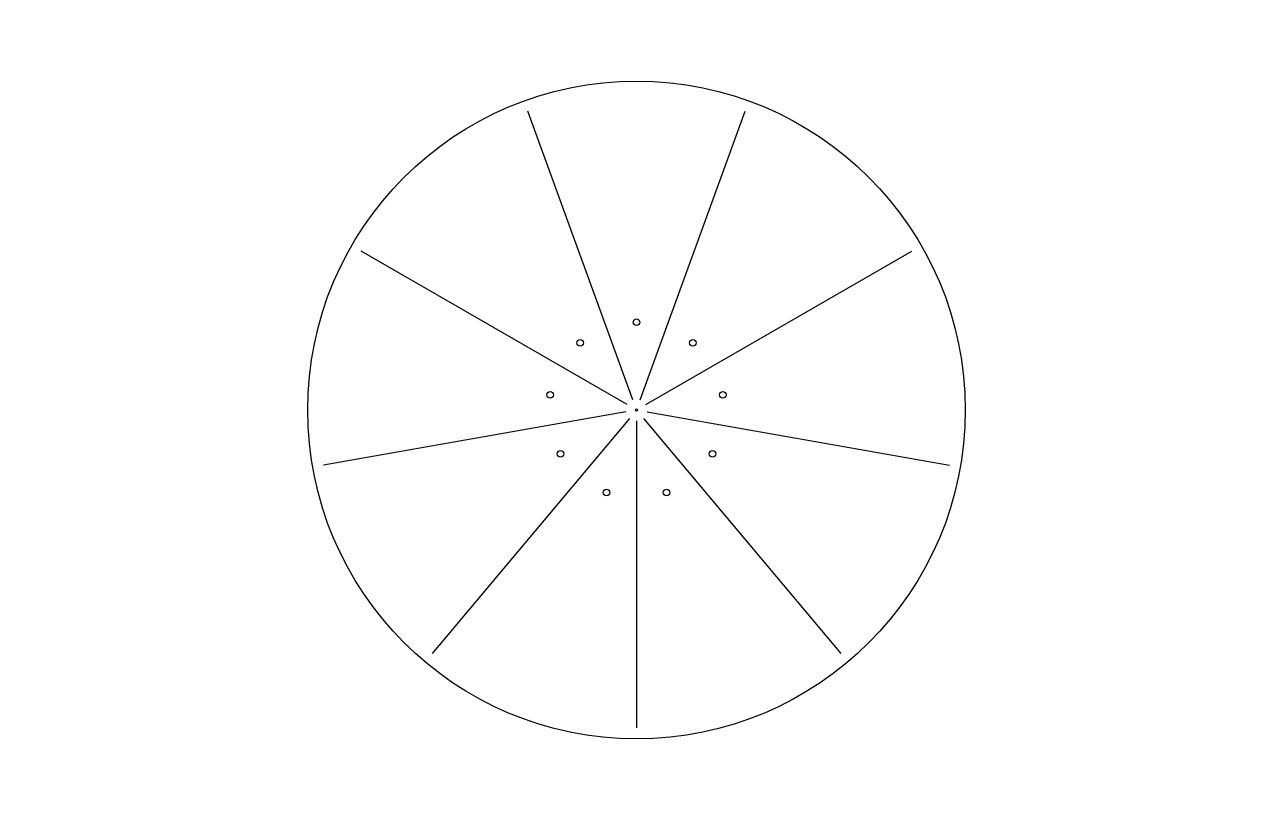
# Paper-space layout 'Layout1' of a CAD drawing. Header units: millimetres. Extents: x 13 to 572, y 40 to 391.
# The model-space entities are those that its viewports show. They can reach past a viewport. Long polylines and large blocks are cut down to what shows.
import ezdxf

# ---------------------------------------------------------------- set-up
doc = ezdxf.new("R2010")
doc.units = ezdxf.units.MM
doc.layers.add('hidden', color=7, linetype='Continuous')
doc.layers.get('hidden').freeze()

# ---------------------------------------------------------------- blocks, each defined once
blk = doc.blocks.new('*U1')
blk.add_circle((0, 0), 1.5)
blk = doc.blocks.new('*U2')
at = {"color": 0, "linetype": 'ByBlock', "lineweight": -2, "transparency": 16777216}
blk.add_blockref('*U1', (0, 40), dxfattribs=at)
for p, rotation in [((-25.71, 30.64), 40.00000000000001), ((25.71, 30.64), 320), ((-39.39, 6.95), 80.00000000000001), ((39.39, 6.95), 280), ((-34.64, -20), 120), ((34.64, -20), 240), ((-13.68, -37.59), 160), ((13.68, -37.59), 200)]:
    blk.add_blockref('*U1', p, dxfattribs=dict(at, rotation=rotation))
blk = doc.blocks.new('*U3')
blk.add_line((0, 70), (0, -70))
blk = doc.blocks.new('*U4')
at = {"color": 0, "linetype": 'ByBlock', "lineweight": -2, "transparency": 16777216}
for p, rotation in [((-25.65, 70.48), 200), ((25.65, 70.48), 160.0000000000001), ((-64.95, 37.5), 240), ((64.95, 37.5), 120), ((-73.86, -13.02), 280), ((-48.21, -57.45), 319.9999999999999), ((48.21, -57.45), 39.99999999999999), ((73.86, -13.02), 80)]:
    blk.add_blockref('*U3', p, dxfattribs=dict(at, rotation=rotation))
blk.add_blockref('*U3', (0, -75), dxfattribs=at)

msp = doc.modelspace()

# ---------------------------------------------------------------- linework, layer by layer
for radius in [150, 0.5]:
    msp.add_circle((0, 0), radius)

# ---------------------------------------------------------------- block references
for name in ['*U4', '*U2']:
    msp.add_blockref(name, (0, 0))

psp = doc.layouts.get("Layout1")

# ---------------------------------------------------------------- viewports
at = {"layer": 'hidden'}
psp.add_viewport(center=(292.32, 215.57), size=(558.41, 351.5958), view_center_point=(0, 0), view_height=351.5958, dxfattribs=at)

doc.saveas('drawing.dxf')
